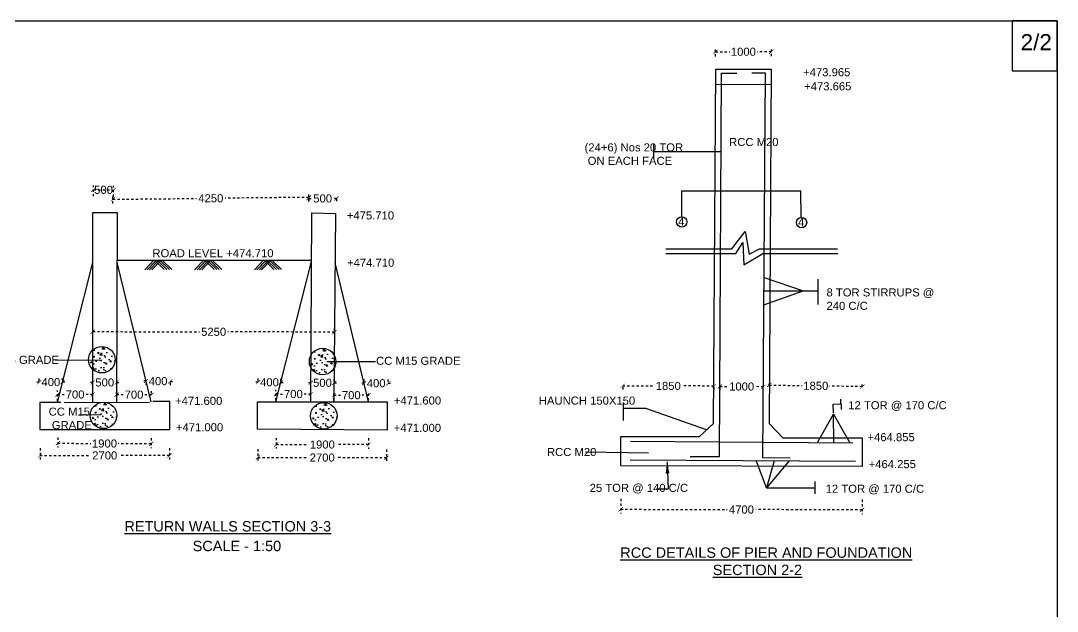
# Model space of a CAD drawing. Header units: inches. Extents: x 19489.8 to 19579.2, y 19557.9 to 19618.1.
# Drawn here: x 19534.17 to 19579.17, y 19592.49 to 19618.13 of the extents above; entities that cross this region are included whole.
import ezdxf

# ---------------------------------------------------------------- set-up
doc = ezdxf.new("R2010")
doc.units = ezdxf.units.IN
doc.header["$MEASUREMENT"] = 0
doc.linetypes.add('DASHDOT', pattern=[1, 0.5, -0.25, 0, -0.25])
for name, color, linetype in [('DIMENSION', 255, 'Continuous'), ('DRAWING', 7, 'Continuous'), ('TEXT', 255, 'Continuous')]:
    doc.layers.add(name, color=color, linetype=linetype)
doc.styles.get("Standard").update_dxf_attribs({"font": 'arial.ttf'})
doc.styles.add('TIMES NEW ROMAN', font='times.ttf')
doc.dimstyles.new('dig', dxfattribs={"dimtxt": 0.1875, "dimasz": 0.18, "dimexe": 0.18, "dimexo": 0.0625, "dimgap": 0.09, "dimtad": 0, "dimtih": 1, "dimtoh": 1, "dimdec": 4, "dimzin": 0, "dimdsep": 46, "dimtxsty": 'Standard', "dimblk": 'ARCHTICK', "dimcen": 0.09, "dimadec": 0, "dimazin": 0, "dimtfac": 1, "dimtdec": 4, "dimtofl": 0, "dimtmove": 0, "dimatfit": 3, "dimldrblk": 'ARCHTICK', "dimfxl": 1, "dimtolj": 1, "dimtzin": 0, "dimarcsym": 0})
doc.dimstyles.new('ISO-25', dxfattribs={"dimtxt": 0.636364, "dimasz": 1, "dimexe": 1.25, "dimexo": 0.625, "dimtad": 0, "dimtih": 1, "dimtoh": 1, "dimlfac": 100, "dimtxsty": 'TIMES NEW ROMAN', "dimcen": 2.5, "dimadec": 0, "dimazin": 0, "dimtfac": 1, "dimtmove": 0, "dimatfit": 3, "dimfxl": 1, "dimarcsym": 0})
doc.dimstyles.get("Standard").update_dxf_attribs({"dimtxt": 0.18, "dimasz": 0.18, "dimexe": 0.18, "dimexo": 0.0625, "dimgap": 0.09, "dimtad": 0, "dimtih": 1, "dimtoh": 1, "dimdec": 4, "dimzin": 0, "dimdsep": 46, "dimtxsty": 'Standard', "dimcen": 0.09, "dimadec": 0, "dimazin": 0, "dimtfac": 1, "dimtdec": 4, "dimtofl": 0, "dimtmove": 0, "dimatfit": 3, "dimfxl": 1, "dimtolj": 1, "dimtzin": 0, "dimarcsym": 0})

# ---------------------------------------------------------------- blocks, each defined once
blk = doc.blocks.new('_ArchTick')
at = {"color": 0, "linetype": 'ByBlock', "const_width": 0.15}
blk.add_lwpolyline([(-0.5, -0.5), (0.5, 0.5)], dxfattribs=at)
blk = doc.blocks.new('*D8')
at = {"layer": 'Defpoints', "color": 0, "linetype": 'DASHDOT', "ltscale": 0.02, "transparency": 16777216}
for p in [(19535.782, 19600.102), (19539.834, 19600.071), (19539.832, 19599.759)]:
    blk.add_point(p, dxfattribs=at)
at = {"layer": 'DIMENSION', "color": 0, "linetype": 'DASHDOT', "lineweight": -2, "ltscale": 0.02, "transparency": 16777216}
for p, q in [((19535.781, 19600.039), (19535.778, 19599.609)), ((19539.834, 19600.009), (19539.831, 19599.579)), ((19535.779, 19599.789), (19537.21, 19599.778)), ((19539.832, 19599.759), (19538.401, 19599.77))]:
    blk.add_line(p, q, dxfattribs=at)
at = {"layer": 'DIMENSION', "color": 0, "linetype": 'DASHDOT', "lineweight": -2, "ltscale": 0.02, "transparency": 16777216, "xscale": 0.18, "yscale": 0.18, "zscale": 0.18}
for p, rotation in [((19535.779, 19599.789), 179.5698001423644), ((19539.832, 19599.759), 359.5698001423644)]:
    blk.add_blockref('_ArchTick', p, dxfattribs=dict(at, rotation=rotation))
at = {"layer": 'DIMENSION', "color": 0, "linetype": 'DASHDOT', "ltscale": 0.02, "transparency": 16777216, "insert": (19537.806, 19599.774), "char_height": 0.35, "attachment_point": 5}
blk.add_mtext('\\A1;1900', dxfattribs=at)
blk = doc.blocks.new('*D9')
at = {"layer": 'Defpoints', "color": 0, "linetype": 'DASHDOT', "ltscale": 0.02, "transparency": 16777216}
for p in [(19535.006, 19599.637), (19540.627, 19599.637), (19540.627, 19599.256)]:
    blk.add_point(p, dxfattribs=at)
at = {"layer": 'DIMENSION', "color": 0, "linetype": 'DASHDOT', "lineweight": -2, "ltscale": 0.02, "transparency": 16777216}
for p, q in [((19535.006, 19599.574), (19535.006, 19599.076)), ((19540.627, 19599.574), (19540.627, 19599.076)), ((19535.006, 19599.256), (19537.202, 19599.256)), ((19540.627, 19599.256), (19538.432, 19599.256))]:
    blk.add_line(p, q, dxfattribs=at)
at = {"layer": 'DIMENSION', "color": 0, "linetype": 'DASHDOT', "lineweight": -2, "ltscale": 0.02, "transparency": 16777216, "xscale": 0.18, "yscale": 0.18, "zscale": 0.18, "rotation": 180}
blk.add_blockref('_ArchTick', (19535.006, 19599.256), dxfattribs=at)
at = {"layer": 'DIMENSION', "color": 0, "linetype": 'DASHDOT', "lineweight": -2, "ltscale": 0.02, "transparency": 16777216, "xscale": 0.18, "yscale": 0.18, "zscale": 0.18}
blk.add_blockref('_ArchTick', (19540.627, 19599.256), dxfattribs=at)
at = {"layer": 'DIMENSION', "color": 0, "linetype": 'DASHDOT', "ltscale": 0.02, "transparency": 16777216, "insert": (19537.817, 19599.256), "char_height": 0.35, "attachment_point": 5}
blk.add_mtext('\\A1;2700', dxfattribs=at)
blk = doc.blocks.new('*D10')
at = {"layer": 'Defpoints', "color": 0, "linetype": 'DASHDOT', "ltscale": 0.02, "transparency": 16777216}
for p in [(19545.259, 19600.077), (19549.268, 19600.071), (19549.267, 19599.726)]:
    blk.add_point(p, dxfattribs=at)
at = {"layer": 'DIMENSION', "color": 0, "linetype": 'DASHDOT', "lineweight": -2, "ltscale": 0.02, "transparency": 16777216}
for p, q in [((19545.258, 19600.015), (19545.258, 19599.553)), ((19549.268, 19600.008), (19549.267, 19599.546)), ((19545.258, 19599.733), (19546.667, 19599.73)), ((19549.267, 19599.726), (19547.858, 19599.728))]:
    blk.add_line(p, q, dxfattribs=at)
at = {"layer": 'DIMENSION', "color": 0, "linetype": 'DASHDOT', "lineweight": -2, "ltscale": 0.02, "transparency": 16777216, "xscale": 0.18, "yscale": 0.18, "zscale": 0.18}
for p, rotation in [((19545.258, 19599.733), 179.9054197288084), ((19549.267, 19599.726), 359.9054197288084)]:
    blk.add_blockref('_ArchTick', p, dxfattribs=dict(at, rotation=rotation))
at = {"layer": 'DIMENSION', "color": 0, "linetype": 'DASHDOT', "ltscale": 0.02, "transparency": 16777216, "insert": (19547.263, 19599.729), "char_height": 0.35, "attachment_point": 5}
blk.add_mtext('\\A1;1900', dxfattribs=at)
blk = doc.blocks.new('*D11')
at = {"layer": 'Defpoints', "color": 0, "linetype": 'DASHDOT', "ltscale": 0.02, "transparency": 16777216}
for p in [(19544.464, 19599.599), (19550.054, 19599.582), (19550.053, 19599.155)]:
    blk.add_point(p, dxfattribs=at)
at = {"layer": 'DIMENSION', "color": 0, "linetype": 'DASHDOT', "lineweight": -2, "ltscale": 0.02, "transparency": 16777216}
for p, q in [((19544.464, 19599.536), (19544.462, 19598.992)), ((19550.054, 19599.519), (19550.053, 19598.975)), ((19544.463, 19599.172), (19546.643, 19599.165)), ((19550.053, 19599.155), (19547.873, 19599.162))]:
    blk.add_line(p, q, dxfattribs=at)
at = {"layer": 'DIMENSION', "color": 0, "linetype": 'DASHDOT', "lineweight": -2, "ltscale": 0.02, "transparency": 16777216, "xscale": 0.18, "yscale": 0.18, "zscale": 0.18}
for p, rotation in [((19544.463, 19599.172), 179.8264369264667), ((19550.053, 19599.155), 359.8264369264667)]:
    blk.add_blockref('_ArchTick', p, dxfattribs=dict(at, rotation=rotation))
at = {"layer": 'DIMENSION', "color": 0, "linetype": 'DASHDOT', "ltscale": 0.02, "transparency": 16777216, "insert": (19547.258, 19599.164), "char_height": 0.35, "attachment_point": 5}
blk.add_mtext('\\A1;2700', dxfattribs=at)
blk = doc.blocks.new('*D12')
at = {"layer": 'Defpoints', "color": 0, "linetype": 'DASHDOT', "ltscale": 0.02, "transparency": 16777216}
for p in [(19537.296, 19604.633), (19547.793, 19604.612), (19547.793, 19604.612)]:
    blk.add_point(p, dxfattribs=at)
at = {"layer": 'DIMENSION', "color": 0, "linetype": 'DASHDOT', "lineweight": -2, "ltscale": 0.02, "transparency": 16777216}
for p, q in [((19537.296, 19604.633), (19541.933, 19604.624)), ((19537.297, 19604.696), (19537.297, 19604.813)), ((19547.793, 19604.612), (19543.157, 19604.622)), ((19547.793, 19604.675), (19547.793, 19604.792))]:
    blk.add_line(p, q, dxfattribs=at)
at = {"layer": 'DIMENSION', "color": 0, "linetype": 'DASHDOT', "lineweight": -2, "ltscale": 0.02, "transparency": 16777216, "xscale": 0.18, "yscale": 0.18, "zscale": 0.18}
for p, rotation in [((19537.296, 19604.633), 179.8846144209938), ((19547.793, 19604.612), 359.8846144209938)]:
    blk.add_blockref('_ArchTick', p, dxfattribs=dict(at, rotation=rotation))
at = {"layer": 'DIMENSION', "color": 0, "linetype": 'DASHDOT', "ltscale": 0.02, "transparency": 16777216, "insert": (19542.545, 19604.623), "char_height": 0.35, "attachment_point": 5}
blk.add_mtext('\\A1;5250', dxfattribs=at)
blk = doc.blocks.new('*D13')
at = {"layer": 'Defpoints', "color": 0, "linetype": 'DASHDOT', "ltscale": 0.02, "transparency": 16777216}
for p in [(19538.2, 19610.777), (19537.32, 19610.443), (19538.193, 19610.426)]:
    blk.add_point(p, dxfattribs=at)
at = {"layer": 'DIMENSION', "color": 0, "linetype": 'DASHDOT', "lineweight": -2, "ltscale": 0.02, "transparency": 16777216}
for p, q in [((19537.322, 19610.506), (19537.331, 19610.974)), ((19537.327, 19610.794), (19538.2, 19610.777)), ((19538.195, 19610.488), (19538.204, 19610.957))]:
    blk.add_line(p, q, dxfattribs=at)
at = {"layer": 'DIMENSION', "color": 0, "linetype": 'DASHDOT', "lineweight": -2, "ltscale": 0.02, "transparency": 16777216, "xscale": 0.18, "yscale": 0.18, "zscale": 0.18}
for p, rotation in [((19537.327, 19610.794), 178.8782254023724), ((19538.2, 19610.777), 358.8782254023724)]:
    blk.add_blockref('_ArchTick', p, dxfattribs=dict(at, rotation=rotation))
at = {"layer": 'DIMENSION', "color": 0, "linetype": 'DASHDOT', "ltscale": 0.02, "transparency": 16777216, "insert": (19537.764, 19610.786), "char_height": 0.35, "attachment_point": 5}
blk.add_mtext('\\A1;500', dxfattribs=at)
blk = doc.blocks.new('*D14')
at = {"layer": 'Defpoints', "color": 0, "linetype": 'DASHDOT', "ltscale": 0.02, "transparency": 16777216}
for p in [(19546.673, 19610.46), (19538.171, 19610.135), (19546.676, 19610.217)]:
    blk.add_point(p, dxfattribs=at)
at = {"layer": 'DIMENSION', "color": 0, "linetype": 'DASHDOT', "lineweight": -2, "ltscale": 0.02, "transparency": 16777216}
for p, q in [((19538.17, 19610.198), (19538.167, 19610.558)), ((19538.168, 19610.378), (19541.802, 19610.413)), ((19546.673, 19610.46), (19543.04, 19610.425)), ((19546.675, 19610.279), (19546.672, 19610.64))]:
    blk.add_line(p, q, dxfattribs=at)
at = {"layer": 'DIMENSION', "color": 0, "linetype": 'DASHDOT', "lineweight": -2, "ltscale": 0.02, "transparency": 16777216, "xscale": 0.18, "yscale": 0.18, "zscale": 0.18}
for p, rotation in [((19538.168, 19610.378), 180.5470087109146), ((19546.673, 19610.46), 0.547008710914687)]:
    blk.add_blockref('_ArchTick', p, dxfattribs=dict(at, rotation=rotation))
at = {"layer": 'DIMENSION', "color": 0, "linetype": 'DASHDOT', "ltscale": 0.02, "transparency": 16777216, "insert": (19542.421, 19610.419), "char_height": 0.35, "attachment_point": 5}
blk.add_mtext('\\A1;4250', dxfattribs=at)
blk = doc.blocks.new('*D15')
at = {"layer": 'Defpoints', "color": 0, "linetype": 'DASHDOT', "ltscale": 0.02, "transparency": 16777216}
for p in [(19546.673, 19610.459), (19547.881, 19610.456), (19547.881, 19610.411)]:
    blk.add_point(p, dxfattribs=at)
at = {"layer": 'DIMENSION', "color": 0, "linetype": 'DASHDOT', "lineweight": -2, "ltscale": 0.02, "transparency": 16777216}
for p, q in [((19546.673, 19610.414), (19546.801, 19610.414)), ((19546.673, 19610.397), (19546.673, 19610.234)), ((19547.881, 19610.411), (19547.753, 19610.411)), ((19547.881, 19610.394), (19547.881, 19610.231))]:
    blk.add_line(p, q, dxfattribs=at)
at = {"layer": 'DIMENSION', "color": 0, "linetype": 'DASHDOT', "lineweight": -2, "ltscale": 0.02, "transparency": 16777216, "xscale": 0.18, "yscale": 0.18, "zscale": 0.18}
for p, rotation in [((19546.673, 19610.414), 179.8509147224926), ((19547.881, 19610.411), 359.8509147224926)]:
    blk.add_blockref('_ArchTick', p, dxfattribs=dict(at, rotation=rotation))
at = {"layer": 'DIMENSION', "color": 0, "linetype": 'DASHDOT', "ltscale": 0.02, "transparency": 16777216, "insert": (19547.277, 19610.412), "char_height": 0.35, "attachment_point": 5}
blk.add_mtext('\\A1;500', dxfattribs=at)
blk = doc.blocks.new('*D23')
at = {"layer": 'Defpoints', "color": 0, "linetype": 'DASHDOT', "ltscale": 0.02, "transparency": 16777216}
for p in [(19535.763, 19601.898), (19535.764, 19601.553), (19537.296, 19601.561)]:
    blk.add_point(p, dxfattribs=at)
at = {"layer": 'DIMENSION', "color": 0, "linetype": 'DASHDOT', "lineweight": -2, "ltscale": 0.02, "transparency": 16777216}
for p, q in [((19535.764, 19601.615), (19535.762, 19602.078)), ((19535.763, 19601.898), (19536.054, 19601.9)), ((19537.295, 19601.906), (19537.003, 19601.905)), ((19537.296, 19601.623), (19537.294, 19602.086))]:
    blk.add_line(p, q, dxfattribs=at)
at = {"layer": 'DIMENSION', "color": 0, "linetype": 'DASHDOT', "lineweight": -2, "ltscale": 0.02, "transparency": 16777216, "xscale": 0.18, "yscale": 0.18, "zscale": 0.18}
for p, rotation in [((19535.763, 19601.898), 180.2958429234853), ((19537.295, 19601.906), 0.2958429234853455)]:
    blk.add_blockref('_ArchTick', p, dxfattribs=dict(at, rotation=rotation))
at = {"layer": 'DIMENSION', "color": 0, "linetype": 'DASHDOT', "ltscale": 0.02, "transparency": 16777216, "insert": (19536.529, 19601.902), "char_height": 0.35, "attachment_point": 5}
blk.add_mtext('\\A1;700', dxfattribs=at)
blk = doc.blocks.new('*D24')
at = {"layer": 'Defpoints', "color": 0, "linetype": 'DASHDOT', "ltscale": 0.02, "transparency": 16777216}
for p in [(19537.296, 19602.426), (19538.335, 19602.423), (19538.335, 19602.423)]:
    blk.add_point(p, dxfattribs=at)
at = {"layer": 'DIMENSION', "color": 0, "linetype": 'DASHDOT', "lineweight": -2, "ltscale": 0.02, "transparency": 16777216}
for p, q in [((19537.296, 19602.426), (19537.116, 19602.426)), ((19537.297, 19602.488), (19537.297, 19602.606)), ((19538.335, 19602.485), (19538.336, 19602.603)), ((19538.335, 19602.423), (19538.515, 19602.422))]:
    blk.add_line(p, q, dxfattribs=at)
at = {"layer": 'DIMENSION', "color": 0, "linetype": 'DASHDOT', "lineweight": -2, "ltscale": 0.02, "transparency": 16777216, "xscale": 0.18, "yscale": 0.18, "zscale": 0.18}
for p, rotation in [((19537.296, 19602.426), 359.8410040900035), ((19538.335, 19602.423), 179.8410040900035)]:
    blk.add_blockref('_ArchTick', p, dxfattribs=dict(at, rotation=rotation))
at = {"layer": 'DIMENSION', "color": 0, "linetype": 'DASHDOT', "ltscale": 0.02, "transparency": 16777216, "insert": (19537.816, 19602.424), "char_height": 0.35, "attachment_point": 5}
blk.add_mtext('\\A1;500', dxfattribs=at)
blk = doc.blocks.new('*D25')
at = {"layer": 'Defpoints', "color": 0, "linetype": 'DASHDOT', "ltscale": 0.02, "transparency": 16777216}
for p in [(19539.611, 19602.49), (19540.658, 19602.47), (19540.658, 19602.47)]:
    blk.add_point(p, dxfattribs=at)
at = {"layer": 'DIMENSION', "color": 0, "linetype": 'DASHDOT', "lineweight": -2, "ltscale": 0.02, "transparency": 16777216}
for p, q in [((19539.611, 19602.49), (19539.431, 19602.493)), ((19539.609, 19602.427), (19539.607, 19602.31)), ((19540.657, 19602.407), (19540.655, 19602.29)), ((19540.658, 19602.47), (19540.838, 19602.467))]:
    blk.add_line(p, q, dxfattribs=at)
at = {"layer": 'DIMENSION', "color": 0, "linetype": 'DASHDOT', "lineweight": -2, "ltscale": 0.02, "transparency": 16777216, "xscale": 0.18, "yscale": 0.18, "zscale": 0.18}
for p, rotation in [((19539.611, 19602.49), 358.9068284584728), ((19540.658, 19602.47), 178.9068284584729)]:
    blk.add_blockref('_ArchTick', p, dxfattribs=dict(at, rotation=rotation))
at = {"layer": 'DIMENSION', "color": 0, "linetype": 'DASHDOT', "ltscale": 0.02, "transparency": 16777216, "insert": (19540.134, 19602.48), "char_height": 0.35, "attachment_point": 5}
blk.add_mtext('\\A1;400', dxfattribs=at)
blk = doc.blocks.new('*D26')
at = {"layer": 'Defpoints', "color": 0, "linetype": 'DASHDOT', "ltscale": 0.02, "transparency": 16777216}
for p in [(19538.334, 19601.899), (19539.842, 19601.889), (19539.842, 19601.889)]:
    blk.add_point(p, dxfattribs=at)
at = {"layer": 'DIMENSION', "color": 0, "linetype": 'DASHDOT', "lineweight": -2, "ltscale": 0.02, "transparency": 16777216}
for p, q in [((19538.334, 19601.961), (19538.335, 19602.079)), ((19538.334, 19601.899), (19538.613, 19601.897)), ((19539.842, 19601.889), (19539.563, 19601.89)), ((19539.842, 19601.951), (19539.843, 19602.069))]:
    blk.add_line(p, q, dxfattribs=at)
at = {"layer": 'DIMENSION', "color": 0, "linetype": 'DASHDOT', "lineweight": -2, "ltscale": 0.02, "transparency": 16777216, "xscale": 0.18, "yscale": 0.18, "zscale": 0.18}
for p, rotation in [((19538.334, 19601.899), 179.6044353038639), ((19539.842, 19601.889), 359.6044353038639)]:
    blk.add_blockref('_ArchTick', p, dxfattribs=dict(at, rotation=rotation))
at = {"layer": 'DIMENSION', "color": 0, "linetype": 'DASHDOT', "ltscale": 0.02, "transparency": 16777216, "insert": (19539.088, 19601.894), "char_height": 0.35, "attachment_point": 5}
blk.add_mtext('\\A1;700', dxfattribs=at)
blk = doc.blocks.new('*D27')
at = {"layer": 'Defpoints', "color": 0, "linetype": 'DASHDOT', "ltscale": 0.02, "transparency": 16777216}
for p in [(19534.969, 19602.434), (19534.969, 19602.434), (19535.986, 19602.447)]:
    blk.add_point(p, dxfattribs=at)
at = {"layer": 'DIMENSION', "color": 0, "linetype": 'DASHDOT', "lineweight": -2, "ltscale": 0.02, "transparency": 16777216}
for p, q in [((19534.969, 19602.434), (19534.789, 19602.431)), ((19534.968, 19602.496), (19534.967, 19602.614)), ((19535.985, 19602.509), (19535.984, 19602.627)), ((19535.986, 19602.447), (19536.166, 19602.449))]:
    blk.add_line(p, q, dxfattribs=at)
at = {"layer": 'DIMENSION', "color": 0, "linetype": 'DASHDOT', "lineweight": -2, "ltscale": 0.02, "transparency": 16777216, "xscale": 0.18, "yscale": 0.18, "zscale": 0.18}
for p, rotation in [((19534.969, 19602.434), 0.7382555030370888), ((19535.986, 19602.447), 180.7382555030371)]:
    blk.add_blockref('_ArchTick', p, dxfattribs=dict(at, rotation=rotation))
at = {"layer": 'DIMENSION', "color": 0, "linetype": 'DASHDOT', "ltscale": 0.02, "transparency": 16777216, "insert": (19535.478, 19602.44), "char_height": 0.35, "attachment_point": 5}
blk.add_mtext('\\A1;400', dxfattribs=at)
blk = doc.blocks.new('*D28')
at = {"layer": 'Defpoints', "color": 0, "linetype": 'DASHDOT', "ltscale": 0.02, "transparency": 16777216}
for p in [(19545.25, 19601.922), (19545.25, 19601.587), (19546.76, 19601.587)]:
    blk.add_point(p, dxfattribs=at)
at = {"layer": 'DIMENSION', "color": 0, "linetype": 'DASHDOT', "lineweight": -2, "ltscale": 0.02, "transparency": 16777216}
for p, q in [((19545.25, 19601.65), (19545.25, 19602.102)), ((19545.25, 19601.922), (19545.53, 19601.922)), ((19546.76, 19601.922), (19546.479, 19601.922)), ((19546.76, 19601.65), (19546.76, 19602.102))]:
    blk.add_line(p, q, dxfattribs=at)
at = {"layer": 'DIMENSION', "color": 0, "linetype": 'DASHDOT', "lineweight": -2, "ltscale": 0.02, "transparency": 16777216, "xscale": 0.18, "yscale": 0.18, "zscale": 0.18, "rotation": 180}
blk.add_blockref('_ArchTick', (19545.25, 19601.922), dxfattribs=at)
at = {"layer": 'DIMENSION', "color": 0, "linetype": 'DASHDOT', "lineweight": -2, "ltscale": 0.02, "transparency": 16777216, "xscale": 0.18, "yscale": 0.18, "zscale": 0.18}
blk.add_blockref('_ArchTick', (19546.76, 19601.922), dxfattribs=at)
at = {"layer": 'DIMENSION', "color": 0, "linetype": 'DASHDOT', "ltscale": 0.02, "transparency": 16777216, "insert": (19546.005, 19601.922), "char_height": 0.35, "attachment_point": 5}
blk.add_mtext('\\A1;700', dxfattribs=at)
blk = doc.blocks.new('*D29')
at = {"layer": 'Defpoints', "color": 0, "linetype": 'DASHDOT', "ltscale": 0.02, "transparency": 16777216}
for p in [(19547.769, 19601.871), (19547.769, 19601.587), (19549.269, 19601.587)]:
    blk.add_point(p, dxfattribs=at)
at = {"layer": 'DIMENSION', "color": 0, "linetype": 'DASHDOT', "lineweight": -2, "ltscale": 0.02, "transparency": 16777216}
for p, q in [((19547.769, 19601.65), (19547.769, 19602.051)), ((19547.769, 19601.871), (19548.045, 19601.871)), ((19549.269, 19601.871), (19548.994, 19601.871)), ((19549.269, 19601.65), (19549.269, 19602.051))]:
    blk.add_line(p, q, dxfattribs=at)
at = {"layer": 'DIMENSION', "color": 0, "linetype": 'DASHDOT', "lineweight": -2, "ltscale": 0.02, "transparency": 16777216, "xscale": 0.18, "yscale": 0.18, "zscale": 0.18, "rotation": 180}
blk.add_blockref('_ArchTick', (19547.769, 19601.871), dxfattribs=at)
at = {"layer": 'DIMENSION', "color": 0, "linetype": 'DASHDOT', "lineweight": -2, "ltscale": 0.02, "transparency": 16777216, "xscale": 0.18, "yscale": 0.18, "zscale": 0.18}
blk.add_blockref('_ArchTick', (19549.269, 19601.871), dxfattribs=at)
at = {"layer": 'DIMENSION', "color": 0, "linetype": 'DASHDOT', "ltscale": 0.02, "transparency": 16777216, "insert": (19548.519, 19601.871), "char_height": 0.35, "attachment_point": 5}
blk.add_mtext('\\A1;700', dxfattribs=at)
blk = doc.blocks.new('*D30')
at = {"layer": 'Defpoints', "color": 0, "linetype": 'DASHDOT', "ltscale": 0.02, "transparency": 16777216}
for p in [(19546.765, 19602.414), (19547.776, 19602.406), (19547.776, 19602.406)]:
    blk.add_point(p, dxfattribs=at)
at = {"layer": 'DIMENSION', "color": 0, "linetype": 'DASHDOT', "lineweight": -2, "ltscale": 0.02, "transparency": 16777216}
for p, q in [((19546.765, 19602.414), (19546.585, 19602.415)), ((19546.765, 19602.476), (19546.766, 19602.594)), ((19547.776, 19602.468), (19547.777, 19602.586)), ((19547.776, 19602.406), (19547.956, 19602.405))]:
    blk.add_line(p, q, dxfattribs=at)
at = {"layer": 'DIMENSION', "color": 0, "linetype": 'DASHDOT', "lineweight": -2, "ltscale": 0.02, "transparency": 16777216, "xscale": 0.18, "yscale": 0.18, "zscale": 0.18}
for p, rotation in [((19546.765, 19602.414), 359.5490977367363), ((19547.776, 19602.406), 179.5490977367363)]:
    blk.add_blockref('_ArchTick', p, dxfattribs=dict(at, rotation=rotation))
at = {"layer": 'DIMENSION', "color": 0, "linetype": 'DASHDOT', "ltscale": 0.02, "transparency": 16777216, "insert": (19547.27, 19602.41), "char_height": 0.35, "attachment_point": 5}
blk.add_mtext('\\A1;500', dxfattribs=at)
blk = doc.blocks.new('*D31')
at = {"layer": 'Defpoints', "color": 0, "linetype": 'DASHDOT', "ltscale": 0.02, "transparency": 16777216}
for p in [(19549.075, 19602.394), (19550.127, 19602.388), (19550.127, 19602.388)]:
    blk.add_point(p, dxfattribs=at)
at = {"layer": 'DIMENSION', "color": 0, "linetype": 'DASHDOT', "lineweight": -2, "ltscale": 0.02, "transparency": 16777216}
for p, q in [((19549.075, 19602.394), (19548.895, 19602.396)), ((19549.075, 19602.457), (19549.076, 19602.574)), ((19550.127, 19602.451), (19550.128, 19602.568)), ((19550.127, 19602.388), (19550.307, 19602.387))]:
    blk.add_line(p, q, dxfattribs=at)
at = {"layer": 'DIMENSION', "color": 0, "linetype": 'DASHDOT', "lineweight": -2, "ltscale": 0.02, "transparency": 16777216, "xscale": 0.18, "yscale": 0.18, "zscale": 0.18}
for p, rotation in [((19549.075, 19602.394), 359.6568056890048), ((19550.127, 19602.388), 179.6568056890048)]:
    blk.add_blockref('_ArchTick', p, dxfattribs=dict(at, rotation=rotation))
at = {"layer": 'DIMENSION', "color": 0, "linetype": 'DASHDOT', "ltscale": 0.02, "transparency": 16777216, "insert": (19549.601, 19602.391), "char_height": 0.35, "attachment_point": 5}
blk.add_mtext('\\A1;400', dxfattribs=at)
blk = doc.blocks.new('*D32')
at = {"layer": 'Defpoints', "color": 0, "linetype": 'DASHDOT', "ltscale": 0.02, "transparency": 16777216}
for p in [(19544.475, 19602.44), (19544.475, 19602.44), (19545.462, 19602.424)]:
    blk.add_point(p, dxfattribs=at)
at = {"layer": 'DIMENSION', "color": 0, "linetype": 'DASHDOT', "lineweight": -2, "ltscale": 0.02, "transparency": 16777216}
for p, q in [((19544.475, 19602.44), (19544.295, 19602.443)), ((19544.476, 19602.502), (19544.478, 19602.62)), ((19545.462, 19602.424), (19545.642, 19602.421)), ((19545.463, 19602.486), (19545.465, 19602.603))]:
    blk.add_line(p, q, dxfattribs=at)
at = {"layer": 'DIMENSION', "color": 0, "linetype": 'DASHDOT', "lineweight": -2, "ltscale": 0.02, "transparency": 16777216, "xscale": 0.18, "yscale": 0.18, "zscale": 0.18}
for p, rotation in [((19544.475, 19602.44), 359.0562679350764), ((19545.462, 19602.424), 179.0562679350764)]:
    blk.add_blockref('_ArchTick', p, dxfattribs=dict(at, rotation=rotation))
at = {"layer": 'DIMENSION', "color": 0, "linetype": 'DASHDOT', "ltscale": 0.02, "transparency": 16777216, "insert": (19544.969, 19602.432), "char_height": 0.35, "attachment_point": 5}
blk.add_mtext('\\A1;400', dxfattribs=at)
blk = doc.blocks.new('*D33')
at = {"layer": 'Defpoints', "color": 0, "linetype": 'DASHDOT', "ltscale": 0.02, "transparency": 16777216}
for p in [(19566.669, 19602.252), (19570.703, 19602.243), (19570.702, 19602.179)]:
    blk.add_point(p, dxfattribs=at)
at = {"layer": 'DIMENSION', "color": 0, "linetype": 'DASHDOT', "lineweight": -2, "ltscale": 0.02, "transparency": 16777216}
for p, q in [((19566.67, 19602.314), (19566.674, 19602.495)), ((19566.671, 19602.315), (19568.091, 19602.29)), ((19570.703, 19602.243), (19569.283, 19602.268)), ((19570.703, 19602.242), (19570.707, 19602.423))]:
    blk.add_line(p, q, dxfattribs=at)
at = {"layer": 'DIMENSION', "color": 0, "linetype": 'DASHDOT', "lineweight": -2, "ltscale": 0.02, "transparency": 16777216, "xscale": 0.18, "yscale": 0.18, "zscale": 0.18}
for p, rotation in [((19566.671, 19602.315), 178.9650330327266), ((19570.703, 19602.243), 358.9650330327266)]:
    blk.add_blockref('_ArchTick', p, dxfattribs=dict(at, rotation=rotation))
at = {"layer": 'DIMENSION', "color": 0, "linetype": 'DASHDOT', "ltscale": 0.02, "transparency": 16777216, "insert": (19568.687, 19602.279), "char_height": 0.35, "attachment_point": 5}
blk.add_mtext('\\A1;1850', dxfattribs=at)
blk = doc.blocks.new('*D34')
at = {"layer": 'Defpoints', "color": 0, "linetype": 'DASHDOT', "ltscale": 0.02, "transparency": 16777216}
for p in [(19560.303, 19602.289), (19560.303, 19602.278), (19564.261, 19602.283)]:
    blk.add_point(p, dxfattribs=at)
at = {"layer": 'DIMENSION', "color": 0, "linetype": 'DASHDOT', "lineweight": -2, "ltscale": 0.02, "transparency": 16777216}
for p, q in [((19560.303, 19602.278), (19561.687, 19602.276)), ((19560.303, 19602.227), (19560.303, 19602.098)), ((19564.261, 19602.271), (19562.878, 19602.274)), ((19564.261, 19602.22), (19564.261, 19602.091))]:
    blk.add_line(p, q, dxfattribs=at)
at = {"layer": 'DIMENSION', "color": 0, "linetype": 'DASHDOT', "lineweight": -2, "ltscale": 0.02, "transparency": 16777216, "xscale": 0.18, "yscale": 0.18, "zscale": 0.18}
for p, rotation in [((19560.303, 19602.278), 179.9090746839629), ((19564.261, 19602.271), 359.9090746839629)]:
    blk.add_blockref('_ArchTick', p, dxfattribs=dict(at, rotation=rotation))
at = {"layer": 'DIMENSION', "color": 0, "linetype": 'DASHDOT', "ltscale": 0.02, "transparency": 16777216, "insert": (19562.282, 19602.275), "char_height": 0.35, "attachment_point": 5}
blk.add_mtext('\\A1;1850', dxfattribs=at)
blk = doc.blocks.new('*D35')
at = {"layer": 'Defpoints', "color": 0, "linetype": 'DASHDOT', "ltscale": 0.02, "transparency": 16777216}
for p in [(19564.522, 19602.254), (19566.414, 19602.242), (19566.414, 19602.242)]:
    blk.add_point(p, dxfattribs=at)
at = {"layer": 'DIMENSION', "color": 0, "linetype": 'DASHDOT', "lineweight": -2, "ltscale": 0.02, "transparency": 16777216}
for p, q in [((19564.522, 19602.254), (19564.873, 19602.251)), ((19566.414, 19602.242), (19566.064, 19602.244)), ((19566.415, 19602.304), (19566.415, 19602.422)), ((19564.522, 19602.191), (19564.521, 19602.074))]:
    blk.add_line(p, q, dxfattribs=at)
at = {"layer": 'DIMENSION', "color": 0, "linetype": 'DASHDOT', "lineweight": -2, "ltscale": 0.02, "transparency": 16777216, "xscale": 0.18, "yscale": 0.18, "zscale": 0.18}
for p, rotation in [((19564.522, 19602.254), 179.6333908304988), ((19566.414, 19602.242), 359.6333908304987)]:
    blk.add_blockref('_ArchTick', p, dxfattribs=dict(at, rotation=rotation))
at = {"layer": 'DIMENSION', "color": 0, "linetype": 'DASHDOT', "ltscale": 0.02, "transparency": 16777216, "insert": (19565.468, 19602.248), "char_height": 0.35, "attachment_point": 5}
blk.add_mtext('\\A1;1000', dxfattribs=at)
blk = doc.blocks.new('*D36')
at = {"layer": 'Defpoints', "color": 0, "linetype": 'DASHDOT', "ltscale": 0.02, "transparency": 16777216}
for p in [(19560.219, 19597.431), (19570.702, 19597.406), (19570.701, 19596.896)]:
    blk.add_point(p, dxfattribs=at)
at = {"layer": 'DIMENSION', "color": 0, "linetype": 'DASHDOT', "lineweight": -2, "ltscale": 0.02, "transparency": 16777216}
for p, q in [((19560.219, 19597.369), (19560.217, 19596.741)), ((19570.702, 19597.343), (19570.7, 19596.716)), ((19560.217, 19596.921), (19564.84, 19596.91)), ((19570.701, 19596.896), (19566.078, 19596.907))]:
    blk.add_line(p, q, dxfattribs=at)
at = {"layer": 'DIMENSION', "color": 0, "linetype": 'DASHDOT', "lineweight": -2, "ltscale": 0.02, "transparency": 16777216, "xscale": 0.18, "yscale": 0.18, "zscale": 0.18}
for p, rotation in [((19560.217, 19596.921), 179.8605489866397), ((19570.701, 19596.896), 359.8605489866396)]:
    blk.add_blockref('_ArchTick', p, dxfattribs=dict(at, rotation=rotation))
at = {"layer": 'DIMENSION', "color": 0, "linetype": 'DASHDOT', "ltscale": 0.02, "transparency": 16777216, "insert": (19565.459, 19596.908), "char_height": 0.35, "attachment_point": 5}
blk.add_mtext('\\A1;4700', dxfattribs=at)
blk = doc.blocks.new('*D37')
at = {"layer": 'Defpoints', "color": 0, "linetype": 'DASHDOT', "ltscale": 0.02, "transparency": 16777216}
for p in [(19566.757, 19616.781), (19564.33, 19616.519), (19566.757, 19616.523)]:
    blk.add_point(p, dxfattribs=at)
at = {"layer": 'DIMENSION', "color": 0, "linetype": 'DASHDOT', "lineweight": -2, "ltscale": 0.02, "transparency": 16777216}
for p, q in [((19564.33, 19616.581), (19564.329, 19616.957)), ((19564.33, 19616.777), (19564.948, 19616.778)), ((19566.757, 19616.781), (19566.139, 19616.78)), ((19566.757, 19616.585), (19566.757, 19616.961))]:
    blk.add_line(p, q, dxfattribs=at)
at = {"layer": 'DIMENSION', "color": 0, "linetype": 'DASHDOT', "lineweight": -2, "ltscale": 0.02, "transparency": 16777216, "xscale": 0.18, "yscale": 0.18, "zscale": 0.18}
for p, rotation in [((19564.33, 19616.777), 180.0972922351729), ((19566.757, 19616.781), 0.09729223517292143)]:
    blk.add_blockref('_ArchTick', p, dxfattribs=dict(at, rotation=rotation))
at = {"layer": 'DIMENSION', "color": 0, "linetype": 'DASHDOT', "ltscale": 0.02, "transparency": 16777216, "insert": (19565.543, 19616.779), "char_height": 0.35, "attachment_point": 5}
blk.add_mtext('\\A1;1000', dxfattribs=at)

msp = doc.modelspace()

# ---------------------------------------------------------------- hatches: boundary and pattern name
at = {"layer": 'DRAWING'}
h = msp.add_hatch(dxfattribs=at)
h.set_pattern_fill('AR-CONC', color=256, scale=0.09, style=0)
h.set_pattern_definition([(50, (35.25103, -8.03294), (0.645534164, -0.056476921), [0.0675, -0.7425]), (355, (35.251, -8.03294), (-0.1248762, 0.67697292), [0.054, -0.594]), (100.4514, (35.3048, -8.03765), (0.520658444, 0.620495588), [0.057366171, -0.631027901]), (46.1842, (35.251, -7.85294), (0.960516944, -0.148967113), [0.10125, -1.11375]), (96.6356, (35.3311, -7.8654), (0.841196435, 0.876706084), [0.08604926, -0.9465417]), (351.1842, (35.251, -7.8529), (0.84119575, 0.87670674), [0.081, -0.891]), (21, (35.34103, -7.89794), (0.537216347, -0.362357002), [0.0675, -0.7425]), (326, (35.341, -7.89794), (0.218983799, 0.65263504), [0.054, -0.594]), (71.4514, (35.3858, -7.92814), (0.756200366, 0.290277447), [0.057366171, -0.631027901]), (37.5, (35.25103, -8.03294), (0.0109438698, 0.2996044684), [0, -0.5868, 0, -0.603, 0, -0.59625]), (7.5, (35.25103, -8.03294), (0.2367625837, 0.3549705407), [0, -0.3438, 0, -0.5733, 0, -0.22725]), (327.5, (35.05033, -8.03294), (0.4804401926, -0.0202993846), [0, -0.225, 0, -0.702, 0, -0.9315]), (317.5, (34.96033, -8.03294), (0.5248675524, 0.090094484), [0, -0.2925, 0, -0.4662, 0, -0.6615])])
h.paths.add_polyline_path([(19538.26689, 19603.4147, 1), (19537.11488, 19603.4147, 1)])
h = msp.add_hatch(dxfattribs=at)
h.set_pattern_fill('AR-CONC', color=256, scale=0.09, style=0)
h.set_pattern_definition([(50, (44.83627, -8.11486), (0.645534164, -0.056476921), [0.0675, -0.7425]), (355, (44.8363, -8.11486), (-0.1248762, 0.67697292), [0.054, -0.594]), (100.4514, (44.89006, -8.11956), (0.520658444, 0.620495588), [0.057366171, -0.631027901]), (46.1842, (44.8363, -7.93486), (0.960516944, -0.148967113), [0.10125, -1.11375]), (96.6356, (44.9163, -7.9473), (0.841196435, 0.876706084), [0.08604926, -0.9465417]), (351.1842, (44.8363, -7.9349), (0.84119575, 0.87670674), [0.081, -0.891]), (21, (44.92627, -7.97986), (0.537216347, -0.362357002), [0.0675, -0.7425]), (326, (44.9263, -7.97986), (0.218983799, 0.65263504), [0.054, -0.594]), (71.4514, (44.97104, -8.01005), (0.756200366, 0.290277447), [0.057366171, -0.631027901]), (37.5, (44.83627, -8.11486), (0.0109438698, 0.2996044684), [0, -0.5868, 0, -0.603, 0, -0.59625]), (7.5, (44.83627, -8.11486), (0.2367625837, 0.3549705407), [0, -0.3438, 0, -0.5733, 0, -0.22725]), (327.5, (44.63557, -8.11486), (0.4804401926, -0.0202993846), [0, -0.225, 0, -0.702, 0, -0.9315]), (317.5, (44.54557, -8.11486), (0.5248675524, 0.090094484), [0, -0.2925, 0, -0.4662, 0, -0.6615])])
h.paths.add_polyline_path([(19547.85213, 19603.33278, 1), (19546.70012, 19603.33278, 1)])
h = msp.add_hatch(dxfattribs=at)
h.set_pattern_fill('AR-CONC', color=256, scale=0.09, style=0)
h.set_pattern_definition([(50, (35.3208, -10.45133), (0.645534164, -0.056476921), [0.0675, -0.7425]), (355, (35.3208, -10.4513), (-0.1248762, 0.67697292), [0.054, -0.594]), (100.4514, (35.3746, -10.45604), (0.520658444, 0.620495588), [0.057366171, -0.631027901]), (46.1842, (35.3208, -10.2713), (0.960516944, -0.148967113), [0.10125, -1.11375]), (96.6356, (35.4008, -10.2837), (0.841196435, 0.876706084), [0.08604926, -0.9465417]), (351.1842, (35.3208, -10.2713), (0.84119575, 0.87670674), [0.081, -0.891]), (21, (35.4108, -10.31633), (0.537216347, -0.362357002), [0.0675, -0.7425]), (326, (35.4108, -10.3163), (0.218983799, 0.65263504), [0.054, -0.594]), (71.4514, (35.4556, -10.3465), (0.756200366, 0.290277447), [0.057366171, -0.631027901]), (37.5, (35.3208, -10.45133), (0.0109438698, 0.2996044684), [0, -0.5868, 0, -0.603, 0, -0.59625]), (7.5, (35.3208, -10.45133), (0.2367625837, 0.3549705407), [0, -0.3438, 0, -0.5733, 0, -0.22725]), (327.5, (35.1201, -10.45133), (0.4804401926, -0.0202993846), [0, -0.225, 0, -0.702, 0, -0.9315]), (317.5, (35.0301, -10.45133), (0.5248675524, 0.090094484), [0, -0.2925, 0, -0.4662, 0, -0.6615])])
h.paths.add_polyline_path([(19538.33666, 19600.99631, 1), (19537.18466, 19600.99631, 1)])
h = msp.add_hatch(dxfattribs=at)
h.set_pattern_fill('AR-CONC', color=256, scale=0.09, style=0)
h.set_pattern_definition([(50, (44.88523, -10.46663), (0.645534164, -0.056476921), [0.0675, -0.7425]), (355, (44.8852, -10.4666), (-0.1248762, 0.67697292), [0.054, -0.594]), (100.4514, (44.939, -10.47134), (0.520658444, 0.620495588), [0.057366171, -0.631027901]), (46.1842, (44.8852, -10.2866), (0.960516944, -0.148967113), [0.10125, -1.11375]), (96.6356, (44.9653, -10.299), (0.841196435, 0.876706084), [0.08604926, -0.9465417]), (351.1842, (44.8852, -10.2866), (0.84119575, 0.87670674), [0.081, -0.891]), (21, (44.97523, -10.33163), (0.537216347, -0.362357002), [0.0675, -0.7425]), (326, (44.9752, -10.3316), (0.218983799, 0.65263504), [0.054, -0.594]), (71.4514, (45.02, -10.3618), (0.756200366, 0.290277447), [0.057366171, -0.631027901]), (37.5, (44.88523, -10.46663), (0.0109438698, 0.2996044684), [0, -0.5868, 0, -0.603, 0, -0.59625]), (7.5, (44.88523, -10.46663), (0.2367625837, 0.3549705407), [0, -0.3438, 0, -0.5733, 0, -0.22725]), (327.5, (44.68453, -10.46663), (0.4804401926, -0.0202993846), [0, -0.225, 0, -0.702, 0, -0.9315]), (317.5, (44.59453, -10.46663), (0.5248675524, 0.090094484), [0, -0.2925, 0, -0.4662, 0, -0.6615])])
h.paths.add_polyline_path([(19547.90108, 19600.98101, 1), (19546.74908, 19600.98101, 1)])

# ---------------------------------------------------------------- linework, layer by layer
for points in [[(19489.76551, 19618.1268), (19579.17082, 19618.1268), (19579.17082, 19557.87913), (19489.76551, 19557.87913)], [(19579.17082, 19618.1268), (19577.2086, 19618.1268), (19577.2086, 19615.95473), (19579.17082, 19615.95473)]]:
    msp.add_lwpolyline(points, close=True, dxfattribs=at)
for points in [[(19560.22478, 19598.80683), (19560.22478, 19600.08556), (19563.63488, 19600.08556), (19564.25121, 19600.64381), (19564.34726, 19616.02036), (19566.75177, 19616.02036), (19566.65972, 19600.63933), (19567.25492, 19600.02445), (19570.69666, 19600.02445), (19570.69666, 19598.77934), (19560.22478, 19598.80683)], [(19563.23807, 19599.20541), (19564.5052, 19599.20541), (19564.59957, 19615.84892), (19565.26022, 19615.84517)], [(19567.57436, 19599.14399), (19566.39455, 19599.15633), (19566.50135, 19615.84714), (19565.90369, 19615.84714)], [(19564.34324, 19615.37645), (19566.74783, 19615.36206)], [(19561.64715, 19612.78435), (19561.64715, 19612.14443)], [(19564.58024, 19612.44009), (19561.64715, 19612.44009)], [(19562.86522, 19610.74606), (19568.04309, 19610.74606)], [(19537.29645, 19601.56063), (19537.29645, 19609.79848), (19538.35568, 19609.79848), (19538.33283, 19601.56344)], [(19546.75981, 19601.58706), (19546.80832, 19609.78351), (19547.83349, 19609.76663), (19547.76911, 19601.58706)], [(19562.17896, 19608.224), (19565.03609, 19608.224), (19565.61378, 19608.97146), (19565.79173, 19608.00061), (19566.23796, 19608.21965), (19569.62978, 19608.21965)], [(19562.1709, 19608.0206), (19565.20995, 19608.0206), (19565.5261, 19608.50046), (19565.56613, 19607.53066), (19566.39054, 19608.02891), (19569.64277, 19608.02891)], [(19535.76437, 19601.55272), (19537.29645, 19607.63048)], [(19539.83192, 19601.58676), (19538.34968, 19607.63461)], [(19538.34996, 19607.73535), (19546.7962, 19607.73557)], [(19539.95037, 19607.73539), (19539.55047, 19607.31692)], [(19540.05987, 19607.7354), (19539.65997, 19607.31692)], [(19540.16698, 19607.7354), (19539.76708, 19607.31692)], [(19540.2622, 19607.7354), (19539.8623, 19607.31692)], [(19539.9837, 19607.73539), (19540.40026, 19607.33594)], [(19540.09795, 19607.7354), (19540.51451, 19607.33594)], [(19540.20745, 19607.7354), (19540.62401, 19607.33594)], [(19540.31456, 19607.7354), (19540.73113, 19607.33595)], [(19542.11527, 19607.73545), (19541.71537, 19607.31697)], [(19542.22477, 19607.73545), (19541.82487, 19607.31698)], [(19542.33188, 19607.73546), (19541.93199, 19607.31698)], [(19542.4271, 19607.73546), (19542.0272, 19607.31698)], [(19542.1486, 19607.73545), (19542.56516, 19607.33599)], [(19542.26285, 19607.73545), (19542.67942, 19607.336)], [(19542.37235, 19607.73546), (19542.78891, 19607.336)], [(19542.47947, 19607.73546), (19542.89603, 19607.336)], [(19544.71224, 19607.73552), (19544.31234, 19607.31704)], [(19544.82173, 19607.73552), (19544.42184, 19607.31704)], [(19544.92885, 19607.73552), (19544.52895, 19607.31705)], [(19545.02406, 19607.73553), (19544.62416, 19607.31705)], [(19544.74556, 19607.73552), (19545.16212, 19607.33606)], [(19544.85982, 19607.73552), (19545.27638, 19607.33607)], [(19544.96932, 19607.73552), (19545.38588, 19607.33607)], [(19545.07643, 19607.73553), (19545.49299, 19607.33607)], [(19545.24995, 19601.58706), (19546.79587, 19607.67969)], [(19549.26922, 19601.58706), (19547.81658, 19607.61807)], [(19566.44465, 19606.98625), (19568.13333, 19606.40095)], [(19568.77299, 19606.90572), (19568.77299, 19605.80682)], [(19566.43702, 19605.79348), (19568.13333, 19606.40095)], [(19566.4409, 19606.40095), (19568.77299, 19606.40095)], [(19537.68013, 19603.39587), (19535.67369, 19603.38081)], [(19547.45853, 19603.34272), (19549.57762, 19603.33582)], [(19535.90538, 19601.55272), (19534.99459, 19601.55272), (19534.99459, 19600.38534), (19540.64143, 19600.38534), (19540.64143, 19601.59592), (19539.90663, 19601.59592)], [(19536.06225, 19601.55729), (19539.76346, 19601.56731)], [(19544.44278, 19600.39411), (19544.44278, 19601.58706), (19550.07801, 19601.58706), (19550.07801, 19600.36212), (19544.44278, 19600.39411)], [(19560.32746, 19601.5565), (19560.32746, 19600.78042)], [(19569.45498, 19601.09712), (19569.44853, 19601.48967), (19569.7804, 19601.49611), (19569.7804, 19601.70204)], [(19569.7844, 19601.49619), (19569.78685, 19601.24513)], [(19537.64285, 19601.02616), (19536.67896, 19601.00249)], [(19563.94305, 19600.36469), (19561.30639, 19601.28875), (19560.32746, 19601.28875)], [(19568.758, 19599.8148), (19569.45923, 19601.04953), (19570.17147, 19599.80426)], [(19569.46691, 19599.80951), (19569.45923, 19601.04953)], [(19560.6488, 19599.87525), (19570.28959, 19599.80338)], [(19561.42507, 19599.36275), (19558.68625, 19599.39384)], [(19560.63185, 19599.0722), (19570.4054, 19599.0062)], [(19567.53807, 19599.02556), (19566.54841, 19597.85817), (19566.10229, 19599.03526)], [(19566.8828, 19599.02999), (19566.54841, 19597.85817)], [(19566.54841, 19597.85817), (19568.64705, 19597.85817)], [(19568.64325, 19598.12604), (19568.64325, 19597.58782)]]:
    msp.add_lwpolyline(points, dxfattribs=at)
for centre, radius in [((19562.86506, 19609.39263), 0.22502), ((19568.06785, 19609.36551), 0.22502), ((19537.69088, 19603.4147), 0.576), ((19547.27613, 19603.33278), 0.576), ((19537.76066, 19600.99631), 0.576), ((19547.32508, 19600.98101), 0.576)]:
    msp.add_circle(centre, radius, dxfattribs=at)

# ---------------------------------------------------------------- texts
at = {"layer": 'TEXT', "attachment_point": 1}
for s, insert, char_height, width in [('2/2', (19577.57934, 19617.547), 0.7, 0.4369766), ('+473.965', (19568.13616, 19616.06665), 0.35, 5.1765234), ('+473.665', (19568.17946, 19615.45606), 0.35, 5.1765234), ('RCC M20', (19564.9245, 19613.03724), 0.35, 5.1765234), ('(24+6) Nos 20 TOR\\P ON EACH FACE', (19558.64855, 19612.80538), 0.35, 5.1765234), ('+475.710', (19548.32649, 19609.85172), 0.35, 5.1765234), ('4', (19562.71515, 19609.58425), 0.35, 0.1673634), ('4', (19567.91794, 19609.55713), 0.35, 0.1673634), ('ROAD LEVEL +474.710', (19539.88602, 19608.21053), 0.35, 6.1083971), ('+474.710', (19548.33549, 19607.80016), 0.35, 5.1765234), ('8 TOR STIRRUPS @ 240 C/C', (19569.15172, 19606.50975), 0.35, 5.1765234), ('CC M15 GRADE', (19532.16189, 19603.58229), 0.35, 5.1765234), ('CC M15 GRADE', (19549.59652, 19603.54138), 0.35, 5.1765234), ('+471.600', (19540.86811, 19601.80447), 0.35, 5.1765234), ('+471.600', (19550.36935, 19601.81703), 0.35, 5.1765234), ('HAUNCH 150X150', (19556.6633, 19601.81319), 0.35, 5.1765234), ('CC M15\\P GRADE', (19535.38319, 19601.33382), 0.35, 5.1765234), ('12 TOR @ 170 C/C', (19570.09789, 19601.61292), 0.35, 5.1765234), ('+471.000', (19540.90708, 19600.65692), 0.35, 5.1765234), ('+471.000', (19550.365, 19600.63113), 0.35, 5.1765234), ('+464.855', (19570.93039, 19600.22546), 0.35, 5.1765234), ('RCC M20', (19557.01555, 19599.58206), 0.35, 5.1765234), ('+464.255', (19570.98196, 19599.05566), 0.35, 5.1765234), ('25 TOR @ 140 C/C', (19558.8695, 19598.02518), 0.35, 5.1765234), ('12 TOR @ 170 C/C ', (19569.11627, 19597.98762), 0.35, 5.1765234), ('{\\LRETURN WALLS SECTION 3-3 }', (19538.67038, 19596.40704), 0.45, 10.4858248), ('SCALE - 1:50', (19541.6328, 19595.55328), 0.45, 5.1765234), ('{\\LRCC DETAILS OF PIER AND FOUNDATION \\P}                       {\\LSECTION 2-2} ', (19560.19863, 19595.26466), 0.45, 14.7738263)]:
    msp.add_mtext(s, dxfattribs=dict(at, insert=insert, char_height=char_height, width=width))

# ---------------------------------------------------------------- dimensions: what is measured, and where the dimension line sits
at = {"layer": 'DIMENSION', "linetype": 'DASHDOT', "ltscale": 0.02}
for p1, p2, distance, text, picture, middle in [((19564.33011, 19616.51876), (19566.75744, 19616.52288), 0.25777, '1000', '*D37', (19565.54333, 19616.7786)), ((19538.17056, 19610.13535), (19546.67566, 19610.21655), 0.24304, '4250', '*D14', (19542.42079, 19610.41898)), ((19546.67334, 19610.45931), (19547.88123, 19610.45617), -0.04545, '500', '*D15', (19547.27717, 19610.4123)), ((19537.29645, 19604.63333), (19547.79292, 19604.61219), 0, '5250', '*D12', (19542.54468, 19604.62276)), ((19535.98604, 19602.44689), (19534.96923, 19602.43378), 0, '400', '*D27', (19535.47763, 19602.44034)), ((19539.61056, 19602.48995), (19540.65815, 19602.46996), 0, '400', '*D25', (19540.13435, 19602.47995)), ((19545.46219, 19602.42351), (19544.47518, 19602.43977), 0, '400', '*D32', (19544.96868, 19602.43164)), ((19537.29645, 19602.42563), (19538.33521, 19602.42275), 0, '500', '*D24', (19537.81583, 19602.42419)), ((19546.7647, 19602.41392), (19547.77556, 19602.40597), 0, '500', '*D30', (19547.27013, 19602.40995)), ((19549.07475, 19602.39445), (19550.12674, 19602.38815), 0, '400', '*D31', (19549.60074, 19602.3913)), ((19564.26145, 19602.28285), (19560.30305, 19602.28913), 0.01136, '1850', '*D34', (19562.28223, 19602.27463)), ((19564.52248, 19602.25362), (19566.41429, 19602.24151), 0, '1000', '*D35', (19565.46838, 19602.24756)), ((19566.66937, 19602.25187), (19570.70229, 19602.17901), 0.0636, '1850', '*D33', (19568.68698, 19602.27902)), ((19537.29645, 19601.56063), (19535.76437, 19601.55272), -0.34569, '700', '*D23', (19536.52862, 19601.90236)), ((19538.33376, 19601.89898), (19539.84205, 19601.88857), 0, '700', '*D26', (19539.0879, 19601.89377)), ((19546.75981, 19601.58706), (19545.24995, 19601.58706), -0.33499, '700', '*D28', (19546.00488, 19601.92205)), ((19549.26922, 19601.58706), (19547.76911, 19601.58706), -0.28385, '700', '*D29', (19548.51916, 19601.8709)), ((19535.7816, 19600.10161), (19539.83426, 19600.07118), -0.31241, '1900', '*D8', (19537.80558, 19599.774)), ((19545.2586, 19600.07724), (19549.2679, 19600.07062), -0.34472, '1900', '*D10', (19547.26268, 19599.72921)), ((19535.00558, 19599.6367), (19540.62749, 19599.6367), -0.38037, '2700', '*D9', (19537.81654, 19599.25633)), ((19544.46386, 19599.59869), (19550.05434, 19599.58176), -0.42672, '2700', '*D11', (19547.2578, 19599.16351)), ((19560.21868, 19597.43113), (19570.70197, 19597.40561), -0.50988, '4700', '*D36', (19565.45908, 19596.90849))]:
    dim = msp.add_aligned_dim(p1=p1, p2=p2, distance=distance, text=text, dimstyle='dig', override={"dimtxt": 0.35}, dxfattribs=at)
    dim.commit()
    dim.dimension.update_dxf_attribs({"geometry": picture, "text_midpoint": middle})
dim = msp.add_linear_dim(base=(19538.20026, 19610.77701), p1=(19537.32028, 19610.44309), p2=(19538.19339, 19610.42599), angle=358.878225, text='500', dimstyle='dig', override={"dimtxt": 0.35}, dxfattribs=at)
dim.commit()
dim.dimension.update_dxf_attribs({"geometry": '*D13', "text_midpoint": (19537.76371, 19610.78556), "dimtype": 161})

# ---------------------------------------------------------------- leaders
at = {"layer": 'DIMENSION', "ltscale": 0.02}
msp.add_leader([(19562.23123, 19598.97395), (19562.27463, 19597.79387), (19561.76563, 19597.79274)], dimstyle='ISO-25', override={"dimasz": 0.5, "dimgap": 0.625, "dimtad": 0}, dxfattribs=at)
at = {"layer": 'DRAWING'}
for points in [[(19562.86877, 19609.63393), (19562.86877, 19610.74606)], [(19568.05395, 19609.59743), (19568.04309, 19610.74606)]]:
    msp.add_leader(points, dimstyle='Standard', override={"dimgap": 0.09, "dimtad": 0}, dxfattribs=at)

doc.saveas('drawing.dxf')
